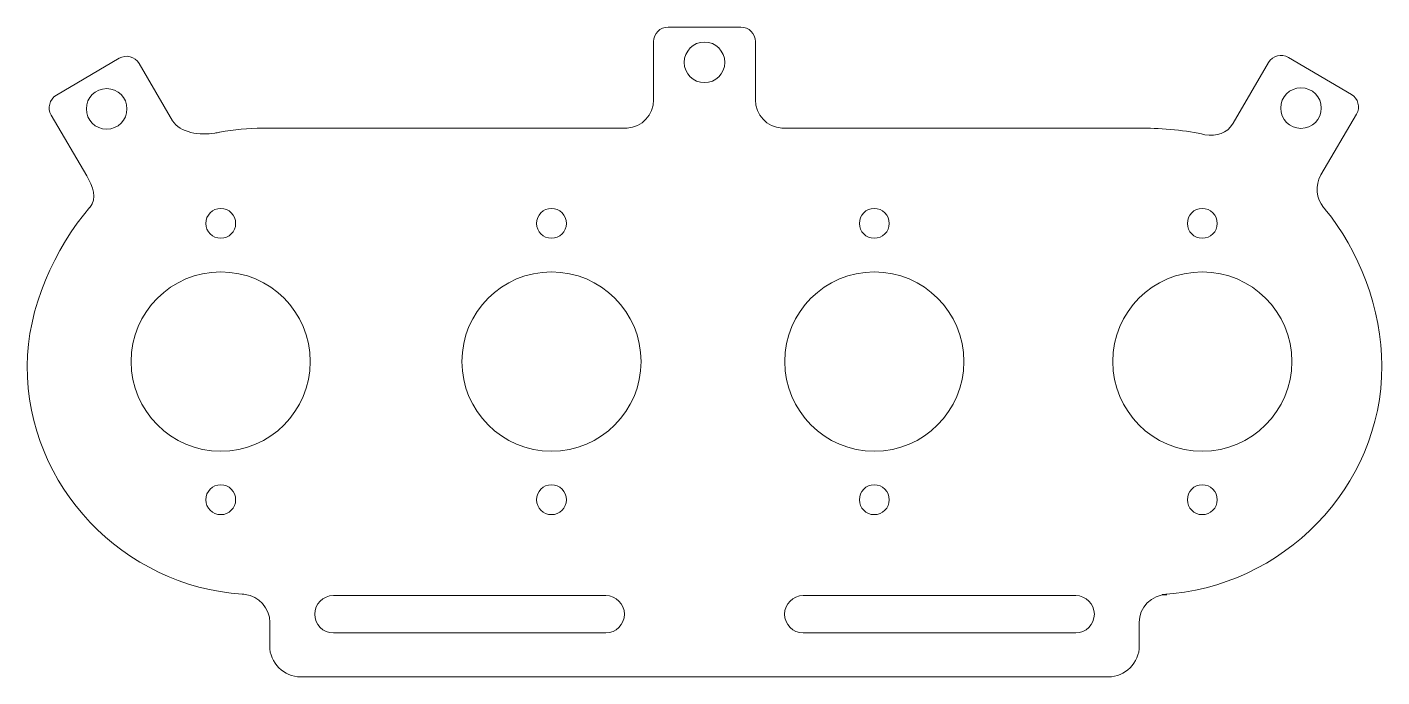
# Model space of a CAD drawing. Header units: millimetres. Extents: x -455 to -92, y -105 to 69.
import ezdxf

# ---------------------------------------------------------------- set-up
doc = ezdxf.new("R2010")
doc.units = ezdxf.units.MM
doc.header["$MEASUREMENT"] = 0
doc.layers.add('Layer 1', color=7, linetype='Continuous')

msp = doc.modelspace()

# ---------------------------------------------------------------- linework, layer by layer
at = {"layer": 'Layer 1', "color": 250, "lineweight": 20}
for centre, major_axis in [((-402.9184, 16.27), (0, 4)), ((-314.2954, 16.27), (0, 4)), ((-227.7954, 16.27), (0, 4)), ((-139.9184, 16.27), (0, 4)), ((-402.9183, -20.7301), (0, 24.0001)), ((-314.2953, -20.7301), (0, 24.0001)), ((-227.7953, -20.7301), (0, 24.0001)), ((-139.9183, -20.7301), (0, 24.0001)), ((-402.9184, -57.73), (0, 4)), ((-314.2954, -57.73), (0, 4)), ((-227.7954, -57.73), (0, 4)), ((-139.9184, -57.73), (0, 4))]:
    msp.add_ellipse(centre, major_axis=major_axis, ratio=1, dxfattribs=at)
for points, knots in [([(-150.6287, -83.0808), (-150.2288, -83.1479), (-149.8187, -83.1835), (-149.4005, -83.1835), (-149.4005, -83.1835), (-149.4005, -83.1835), (-149.4005, -83.1836), (-149.4005, -83.1836), (-149.4005, -83.1836), (-153.4933, -83.1836), (-156.842, -86.5323), (-156.842, -90.6251), (-156.842, -90.6251), (-156.842, -90.6251), (-156.8424, -90.6251), (-156.8424, -90.6251), (-156.8424, -90.6251), (-156.8115, -90.915), (-156.7954, -91.2093), (-156.7954, -91.507), (-156.7954, -91.507), (-156.7954, -91.507), (-156.7954, -96.8422), (-156.7954, -96.8422), (-156.7954, -96.8422), (-156.7954, -101.4259), (-160.5459, -105.1765), (-165.1299, -105.1765), (-165.1299, -105.1765), (-165.1299, -105.1765), (-381.4609, -105.1765), (-381.4609, -105.1765), (-381.4609, -105.1765), (-386.0449, -105.1765), (-389.7954, -101.4261), (-389.7954, -96.8422), (-389.7954, -96.8422), (-389.7954, -96.8422), (-389.7954, -91.507), (-389.7954, -91.507), (-389.7954, -91.507), (-389.7954, -91.1935), (-389.7773, -90.884), (-389.7431, -90.5792), (-389.7431, -90.5792), (-389.7666, -86.7838), (-392.689, -83.5092), (-396.3865, -83.0804), (-396.3865, -83.0804), (-396.6313, -83.0671), (-396.875, -83.0498), (-397.119, -83.0336), (-397.119, -83.0336), (-397.149, -83.0332), (-397.179, -83.0324), (-397.2092, -83.0324), (-397.2092, -83.0324), (-397.2092, -83.0324), (-397.2092, -83.0324), (-397.2092, -83.0324), (-397.2092, -83.0324), (-397.2092, -83.0324), (-397.1488, -83.0317), (-397.1488, -83.0317), (-397.1488, -83.0317), (-428.9618, -80.9068), (-454.7954, -54.2223), (-454.7954, -21.8951), (-454.7954, -21.8951), (-454.7954, -21.8951), (-454.7954, -21.8951), (-454.7954, -21.8951), (-454.7954, -21.8951), (-454.7954, -6.6046), (-447.3004, 9.8119), (-437.9515, 20.577), (-437.9515, 20.577), (-437.9515, 20.577), (-437.9366, 20.595), (-437.9366, 20.595), (-437.9366, 20.595), (-435.9537, 22.9904), (-437.1547, 26.1823), (-438.8144, 29.0084), (-438.8144, 29.0084), (-438.8144, 29.0084), (-448.3413, 45.2788), (-448.3413, 45.2788), (-448.3413, 45.2788), (-449.4184, 47.1185), (-448.8, 49.5047), (-446.9616, 50.5843), (-446.9616, 50.5843), (-446.9616, 50.5843), (-430.1015, 60.4855), (-430.1015, 60.4855), (-430.1015, 60.4855), (-428.2632, 61.565), (-425.8732, 60.9452), (-424.796, 59.1057), (-424.796, 59.1057), (-424.796, 59.1057), (-415.7935, 43.7311), (-415.7935, 43.7311), (-415.7935, 43.7311), (-413.906, 40.5169), (-408.377, 39.7673), (-404.5103, 40.4093), (-404.5103, 40.4093), (-404.0807, 40.5016), (-403.6494, 40.5889), (-403.2166, 40.6721), (-403.2166, 40.6721), (-403.2166, 40.6721), (-403.1133, 40.6967), (-403.1133, 40.6967), (-403.1133, 40.6967), (-403.1133, 40.6967), (-403.111, 40.6925), (-403.111, 40.6925), (-403.111, 40.6925), (-399.4107, 41.3968), (-395.5966, 41.77), (-391.6992, 41.77), (-391.6992, 41.77), (-391.6992, 41.77), (-293.9947, 41.77), (-293.9947, 41.77), (-293.9947, 41.77), (-290.0714, 42.0489), (-286.9479, 45.3454), (-286.9479, 49.3365), (-286.9479, 49.3365), (-286.9479, 49.3365), (-286.9479, 64.9472), (-286.9479, 64.9472), (-286.9479, 64.9472), (-286.9479, 67.0792), (-285.2036, 68.8235), (-283.0716, 68.8235), (-283.0716, 68.8235), (-283.0716, 68.8235), (-263.5192, 68.8235), (-263.5192, 68.8235), (-263.5192, 68.8235), (-261.3872, 68.8235), (-259.6429, 67.079), (-259.6429, 64.9472), (-259.6429, 64.9472), (-259.6429, 64.9472), (-259.6429, 49.3365), (-259.6429, 49.3365), (-259.6429, 49.3365), (-259.6429, 45.3454), (-256.5194, 42.0489), (-252.5961, 41.77), (-252.5961, 41.77), (-252.5961, 41.77), (-155.7547, 41.77), (-155.7547, 41.77), (-155.7547, 41.77), (-150.754, 41.77), (-143.8864, 41.1587), (-139.2259, 40.0143), (-139.2259, 40.0143), (-136.0225, 39.6282), (-133.3348, 40.2362), (-131.6784, 43.0568), (-131.6784, 43.0568), (-131.6784, 43.0568), (-122.1514, 59.3272), (-122.1514, 59.3272), (-122.1514, 59.3272), (-121.0741, 61.167), (-118.6843, 61.7865), (-116.8459, 60.707), (-116.8459, 60.707), (-116.8459, 60.707), (-99.9858, 50.8058), (-99.9858, 50.8058), (-99.9858, 50.8058), (-98.1474, 49.7263), (-97.5291, 47.3398), (-98.6061, 45.5003), (-98.6061, 45.5003), (-98.6061, 45.5003), (-108.133, 29.2299), (-108.133, 29.2299), (-108.133, 29.2299), (-109.7927, 26.4038), (-109.3989, 22.9145), (-107.41, 20.5241), (-107.41, 20.5241), (-107.2435, 20.3239), (-107.109, 20.1468), (-107, 19.9891), (-107, 19.9891), (-97.9504, 9.3032), (-91.7954, -6.8803), (-91.7954, -21.8951), (-91.7954, -21.8951), (-91.7954, -21.8951), (-91.7954, -21.8951), (-91.7954, -21.8951), (-91.7954, -21.8951), (-91.7954, -54.4825), (-118.4563, -81.3387), (-150.6287, -83.0808)], [0, 0, 0, 0, 0.01886792, 0.01886792, 0.01886792, 0.01886792, 0.03773585, 0.03773585, 0.03773585, 0.03773585, 0.05660377, 0.05660377, 0.05660377, 0.05660377, 0.0754717, 0.0754717, 0.0754717, 0.0754717, 0.09433962, 0.09433962, 0.09433962, 0.09433962, 0.11320755, 0.11320755, 0.11320755, 0.11320755, 0.13207547, 0.13207547, 0.13207547, 0.13207547, 0.1509434, 0.1509434, 0.1509434, 0.1509434, 0.16981132, 0.16981132, 0.16981132, 0.16981132, 0.18867925, 0.18867925, 0.18867925, 0.18867925, 0.20754717, 0.20754717, 0.20754717, 0.20754717, 0.22641509, 0.22641509, 0.22641509, 0.22641509, 0.24528302, 0.24528302, 0.24528302, 0.24528302, 0.26415094, 0.26415094, 0.26415094, 0.26415094, 0.28301887, 0.28301887, 0.28301887, 0.28301887, 0.30188679, 0.30188679, 0.30188679, 0.30188679, 0.32075472, 0.32075472, 0.32075472, 0.32075472, 0.33962264, 0.33962264, 0.33962264, 0.33962264, 0.35849057, 0.35849057, 0.35849057, 0.35849057, 0.37735849, 0.37735849, 0.37735849, 0.37735849, 0.39622642, 0.39622642, 0.39622642, 0.39622642, 0.41509434, 0.41509434, 0.41509434, 0.41509434, 0.43396226, 0.43396226, 0.43396226, 0.43396226, 0.45283019, 0.45283019, 0.45283019, 0.45283019, 0.47169811, 0.47169811, 0.47169811, 0.47169811, 0.49056604, 0.49056604, 0.49056604, 0.49056604, 0.50943396, 0.50943396, 0.50943396, 0.50943396, 0.52830189, 0.52830189, 0.52830189, 0.52830189, 0.54716981, 0.54716981, 0.54716981, 0.54716981, 0.56603774, 0.56603774, 0.56603774, 0.56603774, 0.58490566, 0.58490566, 0.58490566, 0.58490566, 0.60377358, 0.60377358, 0.60377358, 0.60377358, 0.62264151, 0.62264151, 0.62264151, 0.62264151, 0.64150943, 0.64150943, 0.64150943, 0.64150943, 0.66037736, 0.66037736, 0.66037736, 0.66037736, 0.67924528, 0.67924528, 0.67924528, 0.67924528, 0.69811321, 0.69811321, 0.69811321, 0.69811321, 0.71698113, 0.71698113, 0.71698113, 0.71698113, 0.73584906, 0.73584906, 0.73584906, 0.73584906, 0.75471698, 0.75471698, 0.75471698, 0.75471698, 0.77358491, 0.77358491, 0.77358491, 0.77358491, 0.79245283, 0.79245283, 0.79245283, 0.79245283, 0.81132075, 0.81132075, 0.81132075, 0.81132075, 0.83018868, 0.83018868, 0.83018868, 0.83018868, 0.8490566, 0.8490566, 0.8490566, 0.8490566, 0.86792453, 0.86792453, 0.86792453, 0.86792453, 0.88679245, 0.88679245, 0.88679245, 0.88679245, 0.90566038, 0.90566038, 0.90566038, 0.90566038, 0.9245283, 0.9245283, 0.9245283, 0.9245283, 0.94339623, 0.94339623, 0.94339623, 0.94339623, 0.96226415, 0.96226415, 0.96226415, 0.96226415, 1, 1, 1, 1]), ([(-273.2954, 64.8235), (-270.2926, 64.8235), (-267.8582, 62.3892), (-267.8582, 59.3864), (-267.8582, 59.3864), (-267.8582, 56.3836), (-270.2926, 53.9492), (-273.2954, 53.9492), (-273.2954, 53.9492), (-276.2982, 53.9492), (-278.7325, 56.3836), (-278.7325, 59.3864), (-278.7325, 59.3864), (-278.7325, 62.3892), (-276.2982, 64.8235), (-273.2954, 64.8235)], [0, 0, 0, 0, 0.2, 0.2, 0.2, 0.2, 0.4, 0.4, 0.4, 0.4, 0.6, 0.6, 0.6, 0.6, 1, 1, 1, 1]), ([(-433.4738, 52.3592), (-430.471, 52.3592), (-428.0366, 49.9248), (-428.0366, 46.922), (-428.0366, 46.922), (-428.0366, 43.9192), (-430.471, 41.4849), (-433.4738, 41.4849), (-433.4738, 41.4849), (-436.4766, 41.4849), (-438.9109, 43.9192), (-438.9109, 46.922), (-438.9109, 46.922), (-438.9109, 49.9248), (-436.4766, 52.3592), (-433.4738, 52.3592)], [0, 0, 0, 0, 0.2, 0.2, 0.2, 0.2, 0.4, 0.4, 0.4, 0.4, 0.6, 0.6, 0.6, 0.6, 1, 1, 1, 1]), ([(-113.4736, 52.5808), (-110.4708, 52.5808), (-108.0364, 50.1465), (-108.0364, 47.1437), (-108.0364, 47.1437), (-108.0364, 44.1409), (-110.4708, 41.7065), (-113.4736, 41.7065), (-113.4736, 41.7065), (-116.4764, 41.7065), (-118.9107, 44.1409), (-118.9107, 47.1437), (-118.9107, 47.1437), (-118.9107, 50.1465), (-116.4764, 52.5808), (-113.4736, 52.5808)], [0, 0, 0, 0, 0.2, 0.2, 0.2, 0.2, 0.4, 0.4, 0.4, 0.4, 0.6, 0.6, 0.6, 0.6, 1, 1, 1, 1]), ([(-372.7432, -83.397), (-372.7432, -83.397), (-299.743, -83.397), (-299.743, -83.397), (-299.743, -83.397), (-296.9926, -83.397), (-294.7431, -85.6469), (-294.7431, -88.3969), (-294.7431, -88.3969), (-294.7431, -88.3969), (-294.7431, -88.3971), (-294.7431, -88.3971), (-294.7431, -88.3971), (-294.7431, -91.1471), (-296.9926, -93.397), (-299.743, -93.397), (-299.743, -93.397), (-299.743, -93.397), (-372.7432, -93.397), (-372.7432, -93.397), (-372.7432, -93.397), (-375.4936, -93.397), (-377.7431, -91.1471), (-377.7431, -88.3971), (-377.7431, -88.3971), (-377.7431, -88.3971), (-377.7431, -88.3969), (-377.7431, -88.3969), (-377.7431, -88.3969), (-377.7431, -85.6469), (-375.4936, -83.397), (-372.7432, -83.397)], [0, 0, 0, 0, 0.11111111, 0.11111111, 0.11111111, 0.11111111, 0.22222222, 0.22222222, 0.22222222, 0.22222222, 0.33333333, 0.33333333, 0.33333333, 0.33333333, 0.44444444, 0.44444444, 0.44444444, 0.44444444, 0.55555556, 0.55555556, 0.55555556, 0.55555556, 0.66666667, 0.66666667, 0.66666667, 0.66666667, 0.77777778, 0.77777778, 0.77777778, 0.77777778, 1, 1, 1, 1]), ([(-173.8423, -83.397), (-173.8423, -83.397), (-246.8425, -83.397), (-246.8425, -83.397), (-246.8425, -83.397), (-249.5929, -83.397), (-251.8424, -85.6469), (-251.8424, -88.3969), (-251.8424, -88.3969), (-251.8424, -88.3969), (-251.8424, -88.3971), (-251.8424, -88.3971), (-251.8424, -88.3971), (-251.8424, -91.1471), (-249.5929, -93.397), (-246.8425, -93.397), (-246.8425, -93.397), (-246.8425, -93.397), (-173.8423, -93.397), (-173.8423, -93.397), (-173.8423, -93.397), (-171.0919, -93.397), (-168.8424, -91.1471), (-168.8424, -88.3971), (-168.8424, -88.3971), (-168.8424, -88.3971), (-168.8424, -88.3969), (-168.8424, -88.3969), (-168.8424, -88.3969), (-168.8424, -85.6469), (-171.0919, -83.397), (-173.8423, -83.397)], [0, 0, 0, 0, 0.11111111, 0.11111111, 0.11111111, 0.11111111, 0.22222222, 0.22222222, 0.22222222, 0.22222222, 0.33333333, 0.33333333, 0.33333333, 0.33333333, 0.44444444, 0.44444444, 0.44444444, 0.44444444, 0.55555556, 0.55555556, 0.55555556, 0.55555556, 0.66666667, 0.66666667, 0.66666667, 0.66666667, 0.77777778, 0.77777778, 0.77777778, 0.77777778, 1, 1, 1, 1])]:
    msp.add_open_spline(points, degree=3, knots=knots, dxfattribs=at)

doc.saveas('drawing.dxf')
